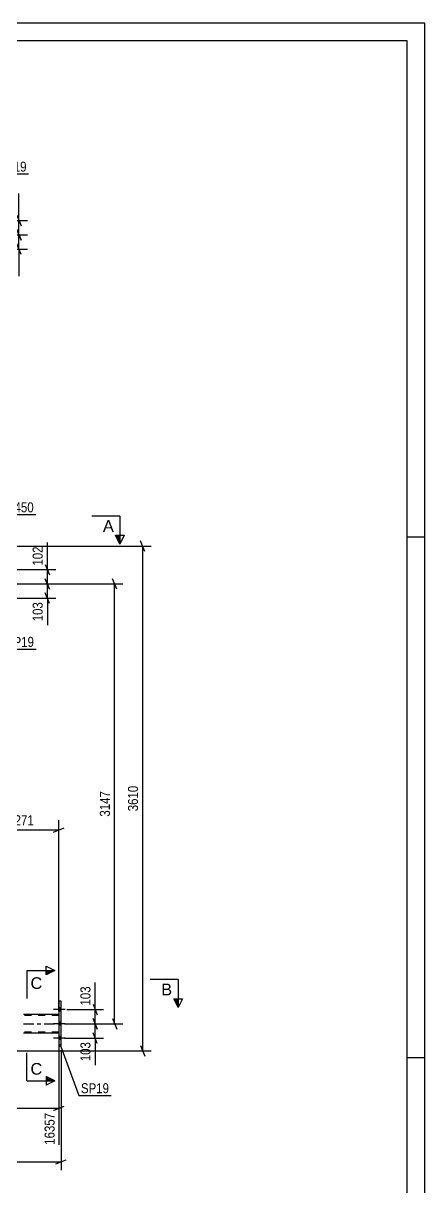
# Model space of a CAD drawing. Header units: millimetres. Extents: x -75 to 766, y -434 to 160.
# Drawn here: x 651.5 to 766.4, y -172.5 to 160.4 of the extents above; entities that cross this region are included whole.
import ezdxf

# ---------------------------------------------------------------- set-up
doc = ezdxf.new("R2010")
doc.units = ezdxf.units.MM
doc.linetypes.add('DXK_LINE_DOT2', pattern=[3.9198, 1.9599, -1.9599])
doc.linetypes.add('DXK_LINE_DOT3', pattern=[5.9187, 2.979, -0.9799, 0.9799, -0.9799])
doc.styles.add('Arial', font='arial.ttf', dxfattribs={"height": 0.2})
doc.styles.add('Arial Narrow', font='ARIALN.TTF', dxfattribs={"height": 0.2})

# ---------------------------------------------------------------- blocks, each defined once
blk = doc.blocks.new('Unknown-814185074-1135')
at = {"color": 5, "linetype": 'Continuous'}
for p, q in [((766.44, 160.41), (-74.56, 160.41)), ((766.44, -433.59), (766.44, 160.41)), ((761.44, 155.41), (-69.56, 155.41)), ((761.44, -428.59), (761.44, 155.41)), ((766.44, 13.41), (761.44, 13.41)), ((766.44, -135.59), (761.44, -135.59))]:
    blk.add_line(p, q, dxfattribs=at)
blk = doc.blocks.new('Bolt-814185074-3640 - 3452')
at = {"linetype": 'Continuous'}
for points in [[(661.71, -121.32), (661.71, -122.2), (662.35, -122.2), (662.35, -121.32)], [(661.71, -121.32), (661.71, -122.2), (662.35, -122.2), (662.35, -121.32)], [(661.71, -121.32), (661.71, -122.2), (662.35, -122.2), (662.35, -121.32)], [(661.71, -125.42), (661.71, -126.3), (662.35, -126.3), (662.35, -125.42)], [(661.71, -125.42), (661.71, -126.3), (662.35, -126.3), (662.35, -125.42)], [(661.71, -129.52), (661.71, -130.4), (662.35, -130.4), (662.35, -129.52)], [(661.71, -129.52), (661.71, -130.4), (662.35, -130.4), (662.35, -129.52)], [(661.71, -129.52), (661.71, -130.4), (662.35, -130.4), (662.35, -129.52)]]:
    blk.add_hatch(color=1, dxfattribs=at).paths.add_polyline_path(points)
at = {"color": 1, "linetype": 'Continuous'}
for p, q in [((663.51, -121.76), (660.19, -121.76)), ((663.51, -121.76), (660.19, -121.76)), ((663.51, -121.76), (660.19, -121.76)), ((662.35, -121.32), (661.71, -121.32)), ((662.35, -121.32), (661.71, -121.32)), ((662.35, -121.32), (661.71, -121.32)), ((662.35, -122.2), (661.71, -122.2)), ((662.35, -122.2), (661.71, -122.2)), ((662.35, -122.2), (661.71, -122.2)), ((663.51, -125.86), (660.19, -125.86)), ((663.51, -125.86), (660.19, -125.86)), ((662.35, -125.42), (661.71, -125.42)), ((662.35, -125.42), (661.71, -125.42)), ((662.35, -126.3), (661.71, -126.3)), ((662.35, -126.3), (661.71, -126.3)), ((662.35, -129.52), (661.71, -129.52)), ((662.35, -129.52), (661.71, -129.52)), ((662.35, -129.52), (661.71, -129.52)), ((663.51, -129.96), (660.19, -129.96)), ((663.51, -129.96), (660.19, -129.96)), ((663.51, -129.96), (660.19, -129.96)), ((662.35, -130.4), (661.71, -130.4)), ((662.35, -130.4), (661.71, -130.4)), ((662.35, -130.4), (661.71, -130.4))]:
    blk.add_line(p, q, dxfattribs=at)
blk = doc.blocks.new('Part-814185074-3713 - 3452')
at = {"color": 2, "linetype": 'Continuous'}
for p, q in [((662.35, -119.36), (661.71, -119.36)), ((661.71, -119.36), (661.71, -132.36)), ((662.35, -132.36), (662.35, -119.36)), ((662.35, -132.36), (661.71, -132.36))]:
    blk.add_line(p, q, dxfattribs=at)
blk = doc.blocks.new('Part-814185074-3723 - 3452')
at = {"color": 2, "linetype": 'Continuous'}
for p, q in [((661.71, -123.22), (651.59, -123.22)), ((661.71, -128.5), (651.59, -128.5))]:
    blk.add_line(p, q, dxfattribs=at)
at = {"color": 7, "linetype": 'DXK_LINE_DOT2'}
for p, q in [((661.71, -123.46), (651.59, -123.46)), ((661.71, -123.22), (661.71, -128.5)), ((661.71, -128.26), (651.59, -128.26))]:
    blk.add_line(p, q, dxfattribs=at)
at = {"color": 7, "linetype": 'DXK_LINE_DOT3'}
blk.add_line((651.59, -125.86), (661.71, -125.86), dxfattribs=at)
blk = doc.blocks.new('StraightDimension-814185074-12266 - 2456')
at = {"color": 7, "linetype": 'Continuous'}
for p, q in [((642.47, 103.96), (652.71, 103.96)), ((649.71, 105.46), (650.91, 102.46)), ((650.31, 99.86), (650.31, 103.96)), ((650.91, 98.36), (649.71, 101.36)), ((642.47, 99.86), (652.71, 99.86))]:
    blk.add_line(p, q, dxfattribs=at)
at = {"color": 0}
blk.add_wipeout([(649.56, 111.17), (645.36, 111.17), (645.36, 104.49), (649.56, 104.49)], dxfattribs=at)
at = {"color": 7, "linetype": 'Continuous'}
blk.add_line((650.31, 103.96), (650.31, 111.7), dxfattribs=at)
blk.add_line((650.31, 103.96), (650.31, 111.7), dxfattribs=at)
at = {"color": 3, "style": 'Arial Narrow'}
blk.add_text('102', height=2.863, rotation=90.0002, dxfattribs=at).set_placement((648.96, 105.09))
blk = doc.blocks.new('StraightDimension-814185074-12267 - 2456')
at = {"color": 7, "linetype": 'Continuous'}
for p, q in [((649.71, 101.36), (650.91, 98.36)), ((642.47, 99.86), (652.71, 99.86)), ((650.91, 94.26), (649.71, 97.26)), ((650.31, 95.76), (650.31, 99.86)), ((642.47, 95.76), (652.71, 95.76))]:
    blk.add_line(p, q, dxfattribs=at)
at = {"color": 0}
blk.add_wipeout([(649.56, 95.24), (645.36, 95.24), (645.36, 88.55), (649.56, 88.55)], dxfattribs=at)
at = {"color": 7, "linetype": 'Continuous'}
blk.add_line((650.31, 95.76), (650.31, 88.03), dxfattribs=at)
blk.add_line((650.31, 95.76), (650.31, 88.03), dxfattribs=at)
at = {"color": 3, "style": 'Arial Narrow'}
blk.add_text('103', height=2.863, rotation=90.0002, dxfattribs=at).set_placement((648.96, 89.15))
blk = doc.blocks.new('StraightDimension-814185074-4886 - 3452')
at = {"color": 7, "linetype": 'Continuous'}
for p, q in [((641.73, 0), (680.07, 0)), ((678.27, -1.5), (677.07, 1.5)), ((677.67, -125.86), (677.67, 0)), ((663.35, -125.86), (680.07, -125.86)), ((677.07, -124.36), (678.27, -127.36))]:
    blk.add_line(p, q, dxfattribs=at)
at = {"color": 0}
blk.add_wipeout([(676.92, -58.67), (672.72, -58.67), (672.72, -67.19), (676.92, -67.19)], dxfattribs=at)
at = {"color": 3, "style": 'Arial Narrow'}
blk.add_text('3147', height=2.863, rotation=90.0002, dxfattribs=at).set_placement((676.32, -66.59))
blk = doc.blocks.new('StraightDimension-814185074-12295 - 3452')
at = {"color": 7, "linetype": 'Continuous'}
for p, q in [((642.32, 4.1), (660.83, 4.1)), ((657.83, 5.6), (659.03, 2.6)), ((658.43, 0), (658.43, 4.1)), ((642.32, 0), (660.83, 0)), ((659.03, -1.5), (657.83, 1.5))]:
    blk.add_line(p, q, dxfattribs=at)
at = {"color": 0}
blk.add_wipeout([(657.68, 11.31), (653.48, 11.31), (653.48, 4.63), (657.68, 4.63)], dxfattribs=at)
at = {"color": 7, "linetype": 'Continuous'}
blk.add_line((658.43, 4.1), (658.43, 11.83), dxfattribs=at)
blk.add_line((658.43, 4.1), (658.43, 11.83), dxfattribs=at)
at = {"color": 3, "style": 'Arial Narrow'}
blk.add_text('102', height=2.863, rotation=90.0002, dxfattribs=at).set_placement((657.08, 5.23))
blk = doc.blocks.new('StraightDimension-814185074-12296 - 3452')
at = {"color": 7, "linetype": 'Continuous'}
for p, q in [((642.32, 0), (660.83, 0)), ((657.83, 1.5), (659.03, -1.5)), ((658.43, -4.1), (658.43, 0)), ((659.03, -5.6), (657.83, -2.6)), ((642.32, -4.1), (660.83, -4.1))]:
    blk.add_line(p, q, dxfattribs=at)
at = {"color": 0}
blk.add_wipeout([(657.68, -4.62), (653.48, -4.62), (653.48, -11.31), (657.68, -11.31)], dxfattribs=at)
at = {"color": 7, "linetype": 'Continuous'}
blk.add_line((658.43, -4.1), (658.43, -11.83), dxfattribs=at)
blk.add_line((658.43, -4.1), (658.43, -11.83), dxfattribs=at)
at = {"color": 3, "style": 'Arial Narrow'}
blk.add_text('103', height=2.863, rotation=90.0002, dxfattribs=at).set_placement((657.08, -10.71))
blk = doc.blocks.new('StraightDimension-814185074-4540 - 3452')
at = {"color": 7, "linetype": 'Continuous'}
for p, q in [((662.35, -133.36), (662.35, -167.77)), ((-0.64, -165.37), (662.35, -165.37)), ((660.85, -165.97), (663.85, -164.77))]:
    blk.add_line(p, q, dxfattribs=at)
blk = doc.blocks.new('StraightDimension-814185074-4529 - 3452')
at = {"color": 7, "linetype": 'Continuous'}
for p, q in [((640.09, -3), (640.09, -72.81)), ((641.59, -69.81), (638.59, -71.01)), ((660.21, -71.01), (663.21, -69.81)), ((661.71, -122.22), (661.71, -67.56)), ((640.09, -70.41), (661.71, -70.41))]:
    blk.add_line(p, q, dxfattribs=at)
at = {"color": 0}
blk.add_wipeout([(655.15, -69.66), (655.15, -65.46), (646.64, -65.46), (646.64, -69.66)], dxfattribs=at)
at = {"color": 3, "style": 'Arial Narrow'}
blk.add_text('1271', height=2.863, dxfattribs=at).set_placement((647.24, -69.06))
blk = doc.blocks.new('StraightDimension-814185074-12352 - 3452')
at = {"color": 7, "linetype": 'Continuous'}
for p, q in [((664.12, -125.86), (674.51, -125.86)), ((671.51, -124.36), (672.71, -127.36)), ((672.11, -129.96), (672.11, -125.86)), ((672.71, -131.46), (671.51, -128.46)), ((663.35, -129.96), (674.51, -129.96))]:
    blk.add_line(p, q, dxfattribs=at)
at = {"color": 0}
blk.add_wipeout([(671.36, -130.49), (667.16, -130.49), (667.16, -137.17), (671.36, -137.17)], dxfattribs=at)
at = {"color": 7, "linetype": 'Continuous'}
blk.add_line((672.11, -129.96), (672.11, -137.69), dxfattribs=at)
blk.add_line((672.11, -129.96), (672.11, -137.69), dxfattribs=at)
at = {"color": 3, "style": 'Arial Narrow'}
blk.add_text('103', height=2.863, rotation=90.0002, dxfattribs=at).set_placement((670.76, -136.57))
blk = doc.blocks.new('StraightDimension-814185074-4607 - 3452')
at = {"color": 7, "linetype": 'Continuous'}
for p, q in [((625.57, -124.22), (625.57, -160.48)), ((661.71, -129.5), (661.71, -160.48)), ((627.07, -149.43), (624.07, -150.63)), ((660.21, -150.63), (663.21, -149.43)), ((625.57, -150.03), (661.71, -150.03))]:
    blk.add_line(p, q, dxfattribs=at)
at = {"color": 0}
blk.add_wipeout([(647.89, -149.28), (647.89, -145.08), (639.38, -145.08), (639.38, -149.28)], dxfattribs=at)
at = {"color": 0, "linetype": 'Continuous'}
blk.add_wipeout([(661.11, -150.73), (656.91, -150.73), (656.91, -161.08), (661.11, -161.08)], dxfattribs=at)
at = {"color": 3, "style": 'Arial Narrow'}
blk.add_text('1634', height=2.863, dxfattribs=at).set_placement((639.98, -148.68))
at = {"color": 3, "linetype": 'Continuous', "style": 'Arial Narrow'}
blk.add_text('16357', height=2.863, rotation=90.0002, dxfattribs=at).set_placement((660.51, -160.48))
blk = doc.blocks.new('StraightDimension-814185074-10425 - 3452')
at = {"color": 7, "linetype": 'Continuous'}
for p, q in [((638.33, 10.8), (688.12, 10.8)), ((686.32, 9.3), (685.12, 12.3)), ((685.72, -133.6), (685.72, 10.8)), ((685.12, -132.1), (686.32, -135.1)), ((552.17, -133.6), (688.12, -133.6))]:
    blk.add_line(p, q, dxfattribs=at)
at = {"color": 0}
blk.add_wipeout([(684.97, -57.15), (680.77, -57.15), (680.77, -65.66), (684.97, -65.66)], dxfattribs=at)
at = {"color": 3, "style": 'Arial Narrow'}
blk.add_text('3610', height=2.863, rotation=90.0002, dxfattribs=at).set_placement((684.37, -65.06))
blk = doc.blocks.new('StraightDimension-814185074-12351 - 3452')
at = {"color": 7, "linetype": 'Continuous'}
for p, q in [((664, -121.76), (674.51, -121.76)), ((671.51, -120.26), (672.71, -123.26)), ((672.11, -125.86), (672.11, -121.76)), ((664.12, -125.86), (674.51, -125.86)), ((672.71, -127.36), (671.51, -124.36))]:
    blk.add_line(p, q, dxfattribs=at)
at = {"color": 0}
blk.add_wipeout([(671.36, -114.55), (667.16, -114.55), (667.16, -121.24), (671.36, -121.24)], dxfattribs=at)
at = {"color": 7, "linetype": 'Continuous'}
blk.add_line((672.11, -121.76), (672.11, -114.03), dxfattribs=at)
blk.add_line((672.11, -121.76), (672.11, -114.03), dxfattribs=at)
at = {"color": 3, "style": 'Arial Narrow'}
blk.add_text('103', height=2.863, rotation=90.0002, dxfattribs=at).set_placement((670.76, -120.64))
blk = doc.blocks.new('Mark-814185074-2666 - 2456')
at = {"color": 0}
blk.add_wipeout([(652.48, 117.95), (652.48, 120.95), (644.44, 120.95), (644.44, 117.95)], dxfattribs=at)
blk.add_wipeout([(652.48, 117.95), (652.48, 120.95), (644.44, 120.95), (644.44, 117.95)], dxfattribs=at)
at = {"color": 30, "linetype": 'Continuous'}
for p, q in [((640.37, 106.14), (643.84, 117.35)), ((643.84, 117.35), (653.08, 117.35))]:
    blk.add_line(p, q, dxfattribs=at)
at = {"color": 3, "style": 'Arial Narrow'}
blk.add_text('SP19', height=2.863, dxfattribs=at).set_placement((644.44, 117.95))
blk = doc.blocks.new('Mark-814185074-3709 - 3452')
at = {"color": 0}
blk.add_wipeout([(676.08, -145.73), (676.08, -142.73), (668.04, -142.73), (668.04, -145.73)], dxfattribs=at)
blk.add_wipeout([(676.08, -145.73), (676.08, -142.73), (668.04, -142.73), (668.04, -145.73)], dxfattribs=at)
at = {"color": 30, "linetype": 'Continuous'}
for p, q in [((662.03, -131.57), (667.44, -146.33)), ((667.44, -146.33), (676.68, -146.33))]:
    blk.add_line(p, q, dxfattribs=at)
at = {"color": 3, "style": 'Arial Narrow'}
blk.add_text('SP19', height=2.863, dxfattribs=at).set_placement((668.04, -145.73))
blk = doc.blocks.new('Mark-814185074-3769 - 3452')
at = {"color": 0}
blk.add_wipeout([(654.61, -18.03), (654.61, -15.03), (646.57, -15.03), (646.57, -18.03)], dxfattribs=at)
blk.add_wipeout([(654.61, -18.03), (654.61, -15.03), (646.57, -15.03), (646.57, -18.03)], dxfattribs=at)
at = {"color": 30, "linetype": 'Continuous'}
for p, q in [((640.33, -5.9), (645.97, -18.63)), ((645.97, -18.63), (655.21, -18.63))]:
    blk.add_line(p, q, dxfattribs=at)
at = {"color": 3, "style": 'Arial Narrow'}
blk.add_text('SP19', height=2.863, dxfattribs=at).set_placement((646.57, -18.03))
blk = doc.blocks.new('SectionMark-814185074-5181 - 3452')
at = {"color": 6, "linetype": 'Continuous'}
for p, q in [((658.1, -109.39), (660.6, -110.64)), ((652.6, -110.64), (660.6, -110.64)), ((652.6, -142.17), (660.6, -142.17)), ((660.6, -142.17), (658.1, -143.42))]:
    blk.add_line(p, q, dxfattribs=at)
at = {"color": 0, "linetype": 'Continuous'}
for points in [[(656.97, -115.89), (656.97, -112.39), (653.6, -112.39), (653.6, -115.89)], [(656.97, -140.42), (656.97, -136.92), (653.6, -136.92), (653.6, -140.42)]]:
    blk.add_wipeout(points, dxfattribs=at)
at = {"linetype": 'Continuous'}
for points in [[(658.1, -111.89), (658.1, -110.64), (660.6, -110.64)], [(658.1, -142.17), (658.1, -140.92), (660.6, -142.17)]]:
    blk.add_hatch(color=6, dxfattribs=at).paths.add_polyline_path(points)
at = {"color": 6, "linetype": 'Continuous'}
for p, q in [((658.1, -111.89), (658.1, -109.39)), ((652.6, -110.64), (652.6, -118.64)), ((660.6, -110.64), (658.1, -111.89)), ((652.6, -142.17), (652.6, -134.17)), ((660.6, -142.17), (658.1, -140.92)), ((658.1, -140.92), (658.1, -143.42))]:
    blk.add_line(p, q, dxfattribs=at)
at = {"color": 3, "linetype": 'Continuous', "style": 'Arial'}
for p in [(653.6, -115.89), (653.6, -140.42)]:
    blk.add_text('C', height=3.34, dxfattribs=at).set_placement(p)
blk = doc.blocks.new('Mark-814185074-3917 - 3452')
at = {"color": 0}
blk.add_wipeout([(654.54, 20.48), (654.54, 23.48), (644.49, 23.48), (644.49, 20.48)], dxfattribs=at)
blk.add_wipeout([(654.54, 20.48), (654.54, 23.48), (644.49, 23.48), (644.49, 20.48)], dxfattribs=at)
at = {"color": 30, "linetype": 'Continuous'}
for p, q in [((636.73, 8.01), (643.89, 19.88)), ((643.89, 19.88), (655.14, 19.88))]:
    blk.add_line(p, q, dxfattribs=at)
at = {"color": 3, "style": 'Arial Narrow'}
blk.add_text('M1450', height=2.863, dxfattribs=at).set_placement((644.49, 20.48))
blk = doc.blocks.new('SectionMark-814185074-5179 - 3452')
at = {"color": 6, "linetype": 'Continuous'}
for p in [(679.2, 19.4), (680.45, 13.9)]:
    blk.add_line(p, (679.2, 11.4), dxfattribs=at)
at = {"color": 0, "linetype": 'Continuous'}
blk.add_wipeout([(677.45, 14.9), (677.45, 18.4), (674.34, 18.4), (674.34, 14.9)], dxfattribs=at)
at = {"linetype": 'Continuous'}
blk.add_hatch(color=6, dxfattribs=at).paths.add_polyline_path([(677.95, 13.9), (679.2, 13.9), (679.2, 11.4)])
at = {"color": 6, "linetype": 'Continuous'}
for p, q in [((679.2, 19.4), (671.2, 19.4)), ((677.95, 13.9), (680.45, 13.9)), ((679.2, 11.4), (677.95, 13.9))]:
    blk.add_line(p, q, dxfattribs=at)
at = {"color": 3, "linetype": 'Continuous', "style": 'Arial'}
blk.add_text('A', height=3.34, dxfattribs=at).set_placement((674.34, 14.9))
blk = doc.blocks.new('SectionMark-814185074-5185 - 3452')
at = {"color": 6, "linetype": 'Continuous'}
for p in [(695.89, -113.22), (697.14, -118.72)]:
    blk.add_line(p, (695.89, -121.22), dxfattribs=at)
at = {"color": 0, "linetype": 'Continuous'}
blk.add_wipeout([(694.14, -117.72), (694.14, -114.22), (691.03, -114.22), (691.03, -117.72)], dxfattribs=at)
at = {"linetype": 'Continuous'}
blk.add_hatch(color=6, dxfattribs=at).paths.add_polyline_path([(694.64, -118.72), (695.89, -118.72), (695.89, -121.22)])
at = {"color": 6, "linetype": 'Continuous'}
for p, q in [((695.89, -113.22), (687.89, -113.22)), ((694.64, -118.72), (697.14, -118.72)), ((695.89, -121.22), (694.64, -118.72))]:
    blk.add_line(p, q, dxfattribs=at)
at = {"color": 3, "linetype": 'Continuous', "style": 'Arial'}
blk.add_text('B', height=3.34, dxfattribs=at).set_placement((691.03, -117.72))

msp = doc.modelspace()

# ---------------------------------------------------------------- block references
for name in ['Unknown-814185074-1135', 'Part-814185074-3713 - 3452', 'Bolt-814185074-3640 - 3452', 'Part-814185074-3723 - 3452']:
    msp.add_blockref(name, (0, 0))

# ---------------------------------------------------------------- next in the draw order: block references
for name in ['StraightDimension-814185074-12266 - 2456', 'StraightDimension-814185074-4886 - 3452']:
    msp.add_blockref(name, (0, 0))

# ---------------------------------------------------------------- next in the draw order: block references
for name in ['Mark-814185074-2666 - 2456', 'StraightDimension-814185074-12267 - 2456', 'StraightDimension-814185074-12295 - 3452']:
    msp.add_blockref(name, (0, 0))

# ---------------------------------------------------------------- next in the draw order: block references
msp.add_blockref('StraightDimension-814185074-12296 - 3452', (0, 0))

# ---------------------------------------------------------------- next in the draw order: block references
msp.add_blockref('StraightDimension-814185074-4540 - 3452', (0, 0))

# ---------------------------------------------------------------- next in the draw order: block references
for name in ['StraightDimension-814185074-4529 - 3452', 'StraightDimension-814185074-12352 - 3452']:
    msp.add_blockref(name, (0, 0))

# ---------------------------------------------------------------- next in the draw order: block references
msp.add_blockref('StraightDimension-814185074-4607 - 3452', (0, 0))

# ---------------------------------------------------------------- next in the draw order: block references
msp.add_blockref('StraightDimension-814185074-10425 - 3452', (0, 0))

# ---------------------------------------------------------------- next in the draw order: block references
for name in ['Mark-814185074-3917 - 3452', 'Mark-814185074-3769 - 3452', 'StraightDimension-814185074-12351 - 3452', 'Mark-814185074-3709 - 3452']:
    msp.add_blockref(name, (0, 0))

# ---------------------------------------------------------------- next in the draw order: block references
for name in ['SectionMark-814185074-5179 - 3452', 'SectionMark-814185074-5181 - 3452']:
    msp.add_blockref(name, (0, 0))

# ---------------------------------------------------------------- next in the draw order: block references
msp.add_blockref('SectionMark-814185074-5185 - 3452', (0, 0))

doc.saveas('drawing.dxf')
